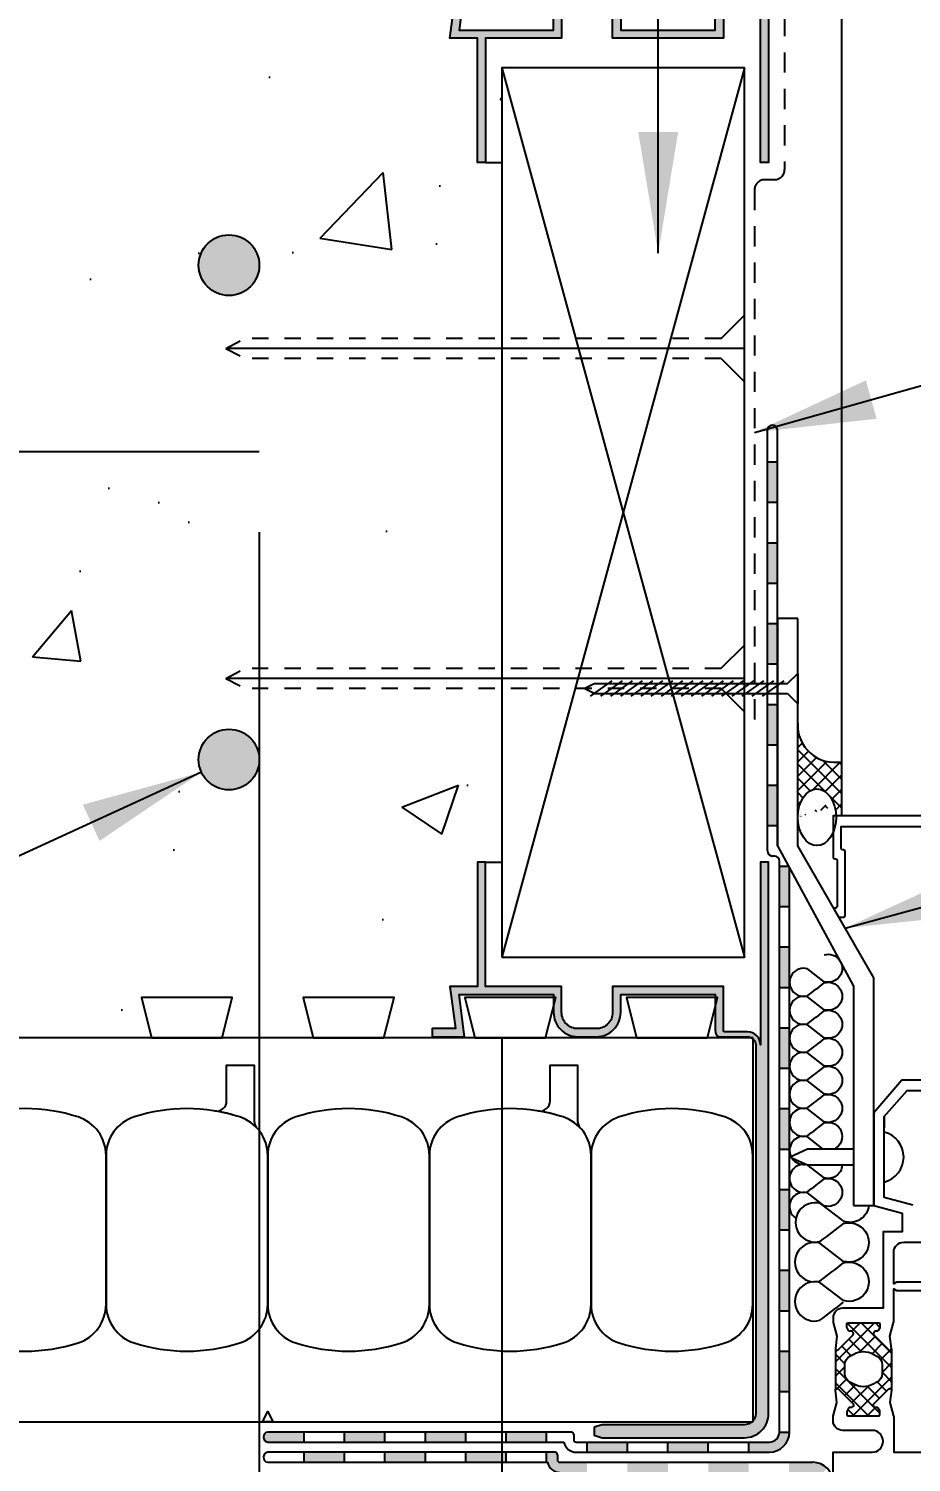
# Model space of a CAD drawing. Header units: inches. Extents: x 2883.8 to 2914.4, y 405.8 to 450.2.
# Drawn here: x 2897.08 to 2902.54, y 433.51 to 442.37 of the extents above; entities that cross this region are included whole.
import ezdxf

# ---------------------------------------------------------------- set-up
doc = ezdxf.new("R2010")
doc.units = ezdxf.units.IN
doc.header["$LTSCALE"] = 0.5
doc.header["$MEASUREMENT"] = 0
doc.linetypes.add('DASHED2', pattern=[0.375, 0.25, -0.125])
doc.linetypes.add('HIDDEN2', pattern=[0.1875, 0.125, -0.0625])
doc.layers.get('Defpoints').update_dxf_attribs({"linetype": 'CONTINUOUS'})
for name, color, linetype in [('HATCH', 12, 'CONTINUOUS'), ('LINE18', 9, 'CONTINUOUS'), ('line25', 2, 'CONTINUOUS'), ('LINE50', 5, 'CONTINUOUS'), ('LINE65', 3, 'CONTINUOUS'), ('LINE9', 9, 'CONTINUOUS'), ('TEXT', 4, 'CONTINUOUS')]:
    doc.layers.add(name, color=color, linetype=linetype)
doc.styles.add('DIM', font='romans.shx', dxfattribs={"width": 0.7})
doc.dimstyles.new('ext_12', dxfattribs={"dimscale": 12, "dimtxt": 0.09375, "dimasz": 0.09375, "dimexe": 0.09375, "dimexo": 0.0625, "dimgap": 0.0625, "dimtad": 1, "dimdec": 1, "dimzin": 3, "dimdsep": 46, "dimlunit": 4, "dimtxsty": 'DIM', "dimcen": 0.09, "dimdle": 0.09375, "dimclrt": 4, "dimadec": 0, "dimazin": 0, "dimtfac": 1, "dimtdec": 1, "dimtmove": 2, "dimatfit": 3, "dimfxl": 0, "dimfrac": 2, "dimtolj": 1, "dimtzin": 0, "dimarcsym": 0})
doc.dimstyles.new('ext_8', dxfattribs={"dimscale": 8, "dimtxt": 0.09375, "dimasz": 0.09375, "dimexe": 0.09375, "dimexo": 0.0625, "dimgap": 0.0625, "dimtad": 1, "dimdec": 6, "dimzin": 3, "dimdsep": 46, "dimlunit": 4, "dimtxsty": 'DIM', "dimcen": 0.09, "dimdle": 0.09375, "dimclrt": 4, "dimadec": 0, "dimazin": 0, "dimtfac": 1, "dimtdec": 6, "dimtmove": 2, "dimatfit": 3, "dimfxl": 0, "dimfrac": 2, "dimtolj": 1, "dimtzin": 0, "dimarcsym": 0})

# ---------------------------------------------------------------- blocks, each defined once
blk = doc.blocks.new('Easy-Buck')
at = {"layer": 'LINE9'}
blk.add_hatch(color=256, dxfattribs=at).paths.add_polyline_path([(-0.9576, -2.4025), (-0.9576, -2.4525), (-0.9076, -2.4675), (-0.0276, -2.4675, 0.414214), (0.1224, -2.3175), (0.1224, 1.0925), (0.0724, 1.0925), (0.0724, -0.0375, 0.414214), (-0.0076, 0.0425), (-0.1576, 0.0425), (-0.1576, 0.3234), (-0.8424, 0.3234), (-0.8424, 0.1625, -0.414214), (-0.9424, 0.0625), (-1.0576, 0.0625, -0.414214), (-1.1576, 0.1625), (-1.1576, 0.3234), (-1.6276, 0.3234), (-1.6276, 1.0925), (-1.6776, 1.0925), (-1.6776, 0.3234), (-1.8496, 0.3234), (-1.8147, 0.0625), (-1.9576, 0.0625), (-1.9576, 0.0125), (-1.7576, 0.0125), (-1.7924, 0.2734), (-1.2076, 0.2734), (-1.2076, 0.1625, 0.414214), (-1.0576, 0.0125), (-0.9424, 0.0125, 0.414214), (-0.7924, 0.1625), (-0.7924, 0.2734), (-0.2076, 0.2734), (-0.2076, 0.0525, 0.184483), (-0.1923, 0.0125), (-0.0076, 0.0125, -0.414214), (0.0424, -0.0375), (0.0424, -2.3175, -0.414214), (-0.0276, -2.3875), (-0.9076, -2.3875)])
blk.add_lwpolyline([(-0.9576, -2.4025), (-0.9576, -2.4525), (-0.9076, -2.4675), (-0.0276, -2.4675, 0.414214), (0.1224, -2.3175), (0.1224, 1.0925), (0.0724, 1.0925), (0.0724, -0.0375, 0.414214), (-0.0076, 0.0425), (-0.1476, 0.0425, -0.414214), (-0.1576, 0.0525), (-0.1576, 0.3234), (-0.8424, 0.3234), (-0.8424, 0.1625, -0.414214), (-0.9424, 0.0625), (-1.0576, 0.0625, -0.414214), (-1.1576, 0.1625), (-1.1576, 0.3234), (-1.6276, 0.3234), (-1.6276, 1.0925), (-1.6776, 1.0925), (-1.6776, 0.3234), (-1.8496, 0.3234), (-1.8147, 0.0625), (-1.9576, 0.0625), (-1.9576, 0.0125), (-1.7576, 0.0125), (-1.7924, 0.2734), (-1.2076, 0.2734), (-1.2076, 0.1625, 0.414214), (-1.0576, 0.0125), (-0.9424, 0.0125, 0.414214), (-0.7924, 0.1625), (-0.7924, 0.2734), (-0.2076, 0.2734), (-0.2076, 0.0525, 0.184483), (-0.1923, 0.0125), (-0.0076, 0.0125, -0.414214), (0.0424, -0.0375), (0.0424, -2.3175, -0.414214), (-0.0276, -2.3875), (-0.9076, -2.3875)], format="xyb", close=True, dxfattribs=at)
blk = doc.blocks.new('*D9')
at = {"layer": 'Defpoints', "color": 0}
for p in [(2898.5103, 439.7588), (2900.0103, 436.6315), (2900.0103, 428.3287)]:
    blk.add_point(p, dxfattribs=at)
at = {"layer": 'TEXT', "color": 0, "lineweight": -2}
for p, q in [((2898.5103, 439.2588), (2898.5103, 427.5787)), ((2900.0103, 436.1315), (2900.0103, 427.5787)), ((2898.0103, 428.3287), (2897.5103, 428.3287)), ((2898.5103, 428.3287), (2900.0103, 428.3287)), ((2900.5103, 428.3287), (2901.0103, 428.3287))]:
    blk.add_line(p, q, dxfattribs=at)
at = {"layer": 'TEXT', "color": 0}
for points in [[(2898.0103, 428.412), (2898.0103, 428.2453), (2898.5103, 428.3287)], [(2900.5103, 428.412), (2900.5103, 428.2453), (2900.0103, 428.3287)]]:
    blk.add_solid(points, dxfattribs=at)
at = {"layer": 'TEXT', "color": 4, "insert": (2899.134, 426.0118), "char_height": 0.5, "attachment_point": 5, "style": 'DIM'}
blk.add_mtext('\\A1;1 1/2" \\P (38mm)MIN. \\PCOVER', dxfattribs=at)

msp = doc.modelspace()

# ---------------------------------------------------------------- hatches: boundary and pattern name
at = {"layer": 'HATCH'}
h = msp.add_hatch(dxfattribs=at)
h.set_pattern_fill('AR-CONC', color=256, scale=0.5)
h.set_pattern_definition([(50, (0, 0), (3.586301, -0.3137607), [0.375, -4.125]), (355, (0, 0), (-0.6937567, 3.7609607), [0.3, -3.3]), (100.45144, (0.299, -0.026), (2.8925442, 3.4472), [0.318701, -3.5057106]), (46.1842, (0, 1), (5.3362067, -0.8275964), [0.5625, -6.1875]), (96.63564, (0.4447, 0.931), (4.67331, 4.870593), [0.478052, -5.258569]), (351.18416, (0, 1), (4.67331, 4.870593), [0.45, -4.95]), (21, (0.5, 0.75), (2.9845353, -2.0130945), [0.375, -4.125]), (326, (0.5, 0.75), (1.2165767, 3.62575), [0.3, -3.3]), (71.45144, (0.7487, 0.5822), (4.201112, 1.6126558), [0.318701, -3.5057106]), (37.5, (0, 0), (0.0607993, 1.66446927), [0, -3.26, 0, -3.35, 0, -3.3125]), (7.5, (0, 0), (1.3153477, 1.9720586), [0, -1.91, 0, -3.185, 0, -1.2625]), (327.5, (-1.115, 0), (2.6691122, -0.11277436), [0, -1.25, 0, -3.9, 0, -5.175]), (317.5, (-1.615, 0), (2.9159308, 0.500525), [0, -1.625, 0, -2.59, 0, -3.675])])
h.paths.add_polyline_path([(2889.4373201, 442.6315058), (2889.84353, 442.6315058), (2889.781198, 442.3815058), (2890.34353, 442.3815058), (2890.281198, 442.6315058), (2890.84353, 442.6315058), (2890.781198, 442.3815058), (2891.34353, 442.3815058), (2891.281198, 442.6315058), (2891.84353, 442.6315058), (2891.781198, 442.3815058), (2892.34353, 442.3815058), (2892.281198, 442.6315058), (2892.84353, 442.6315058), (2892.781198, 442.3815058), (2893.34353, 442.3815058), (2893.281198, 442.6315058), (2893.84353, 442.6315058), (2893.781198, 442.3815058), (2894.34353, 442.3815058), (2894.281198, 442.6315058), (2894.84353, 442.6315058), (2894.781198, 442.3815058), (2895.34353, 442.3815058), (2895.281198, 442.6315058), (2896.1873648, 442.6315058), (2896.1873648, 442.569088), (2896.3123645, 442.569088), (2896.3123645, 442.3502884), (2896.2648646, 442.3502884), (2896.2326387, 442.3371135), (2896.2188725, 442.3051357), (2896.2323378, 442.2700117), (2896.2656185, 442.2565386), (2896.3123645, 442.2565386), (2896.3169559, 442.1778962), (2896.3441243, 442.1036413), (2896.3779774, 442.0567653), (2896.4216943, 442.0189204), (2896.4216943, 436.7441616), (2896.3708201, 436.6981502), (2896.334366, 436.640044), (2896.315123, 436.5745283), (2896.3123645, 436.5065433), (2896.2648646, 436.5065433), (2896.232027, 436.4927565), (2896.2188647, 436.4596684), (2896.2323378, 436.4262666), (2896.2648646, 436.4127935), (2896.3123645, 436.4127935), (2896.3123645, 436.193994), (2896.1873648, 436.193994), (2896.1873648, 436.1315435), (2895.281198, 436.1315058), (2895.34353, 436.3815058), (2894.781198, 436.3815058), (2894.84353, 436.1315058), (2894.281198, 436.1315058), (2894.34353, 436.3815058), (2893.781198, 436.3815058), (2893.84353, 436.1315058), (2893.281198, 436.1315058), (2893.34353, 436.3815058), (2892.781198, 436.3815058), (2892.84353, 436.1315058), (2892.281198, 436.1315058), (2892.34353, 436.3815058), (2891.781198, 436.3815058), (2891.84353, 436.1315058), (2891.281198, 436.1315058), (2891.34353, 436.3815058), (2890.781198, 436.3815058), (2890.84353, 436.1315058), (2890.281198, 436.1315058), (2890.34353, 436.3815058), (2889.781198, 436.3815058), (2889.84353, 436.1315058), (2889.4373201, 436.1315435), (2889.4373201, 437.8817097), (2888.4373201, 438.8817097), (2890.4373201, 438.8817097), (2889.4373201, 439.8817097)])
h.paths.add_polyline_path([(2896.9373633, 436.1315435), (2897.84353, 436.1315058), (2897.781198, 436.3815058), (2898.34353, 436.3815058), (2898.281198, 436.1315058), (2898.84353, 436.1315058), (2898.781198, 436.3815058), (2899.34353, 436.3815058), (2899.281198, 436.1315058), (2899.84353, 436.1315058), (2899.781198, 436.3815058), (2900.0103285, 436.3815058), (2900.0103285, 442.3815058), (2899.781198, 442.3815058), (2899.84353, 442.6315058), (2899.281198, 442.6315058), (2899.34353, 442.3815058), (2898.781198, 442.3815058), (2898.84353, 442.6315058), (2898.281198, 442.6315058), (2898.34353, 442.3815058), (2897.781198, 442.3815058), (2897.84353, 442.6315058), (2896.9373633, 442.6315384), (2896.9373632, 442.569088), (2896.8123635, 442.569088), (2896.8123635, 442.3502884), (2896.8606355, 442.3502819), (2896.8935818, 442.3355785), (2896.9058555, 442.3016913), (2896.8923903, 442.2700117), (2896.8598634, 442.2565386), (2896.8123635, 442.2565386), (2896.8096011, 442.1885271), (2896.7903399, 442.1229888), (2896.7538559, 442.0648697), (2896.7029443, 442.0188595), (2896.7029443, 436.7442224), (2896.7538559, 436.6982123), (2896.7903399, 436.6400931), (2896.8096011, 436.5745548), (2896.8123635, 436.5065433), (2896.8606357, 436.5065368), (2896.8935819, 436.4918333), (2896.9058555, 436.4579462), (2896.8923636, 436.42624), (2896.8606354, 436.4128), (2896.8123635, 436.4127935), (2896.8123635, 436.193994), (2896.9373632, 436.193994)])
h = msp.add_hatch(color=7, dxfattribs=at)
h.dxf.hatch_style = 1
h.paths.add_polyline_path([(2898.7872327, 433.6940058), (2898.562364, 433.6940058, 0.860780181), (2898.562364, 433.6315058), (2898.7872327, 433.6315058)])
h.paths.add_polyline_path([(2899.0372327, 433.5690058), (2898.7872327, 433.5690058), (2898.7872327, 433.5065058), (2899.0372327, 433.5065058)])
h.paths.add_polyline_path([(2899.2872327, 433.6940058), (2899.0372327, 433.6940058), (2899.0372327, 433.6315058), (2899.2872327, 433.6315058)])
h.paths.add_polyline_path([(2899.5372327, 433.5690058), (2899.2872327, 433.5690058), (2899.2872327, 433.5065058), (2899.5372327, 433.5065058)])
h.paths.add_polyline_path([(2899.7872327, 433.6940058), (2899.5372327, 433.6940058), (2899.5372327, 433.6315058), (2899.7872327, 433.6315058)])
h.paths.add_polyline_path([(2900.0372327, 433.5690058), (2899.7872327, 433.5690058), (2899.7872327, 433.5065058), (2900.0372327, 433.5065058)])
h.paths.add_polyline_path([(2900.2872327, 433.6940058), (2900.0372327, 433.6940058), (2900.0372327, 433.6315058), (2900.2872327, 433.6315058)])
h.paths.add_polyline_path([(2900.5372327, 433.5065058), (2900.3694956, 433.5065058, -0.414213562), (2900.3538706, 433.5221308), (2900.3538706, 433.5533808, 0.414213562), (2900.3382456, 433.5690058), (2900.2872327, 433.5690058), (2900.2872327, 433.5065058), (2900.2929491, 433.5065058, 0.356393959), (2900.3694956, 433.4440058), (2900.5372327, 433.4440058)])
h.paths.add_polyline_path([(2900.7872327, 433.6315058), (2900.5372327, 433.6315058), (2900.5372327, 433.5690058), (2900.7872327, 433.5690058)])
h.paths.add_polyline_path([(2901.0372327, 433.5065058), (2900.7872327, 433.5065058), (2900.7872327, 433.4440058), (2901.0372327, 433.4440058)])
h.paths.add_polyline_path([(2901.2872327, 433.6315058), (2901.0372327, 433.6315058), (2901.0372327, 433.5690058), (2901.2872327, 433.5690058)])
h.paths.add_polyline_path([(2901.5372327, 433.5065058), (2901.2872327, 433.5065058), (2901.2872327, 433.4440058), (2901.5372327, 433.4440058)])
h.paths.add_polyline_path([(2902.0223532, 433.4698942, 0.198912367), (2901.9339648, 433.5065058), (2901.7872327, 433.5065058), (2901.7872327, 433.4440058), (2901.9339648, 433.4440058, -0.198912367), (2901.978159, 433.4257)])
h.paths.add_polyline_path([(2902.0589648, 433.2531896), (2901.9964648, 433.2531896), (2901.9964648, 433.0031896), (2902.0589648, 433.0031896)])
h.paths.add_polyline_path([(2901.7896877, 433.6940058), (2901.7271877, 433.6940058, -0.414213562), (2901.6646877, 433.6315058), (2901.5372327, 433.6315058), (2901.5372327, 433.5690058), (2901.6646877, 433.5690058, 0.414213562)])
h.paths.add_polyline_path([(2901.7896877, 434.1940058), (2901.7271877, 434.1940058), (2901.7271877, 433.9440058), (2901.7896877, 433.9440058)])
h.paths.add_polyline_path([(2901.7896877, 434.6940058), (2901.7271877, 434.6940058), (2901.7271877, 434.4440058), (2901.7896877, 434.4440058)])
h.paths.add_polyline_path([(2901.7896877, 435.1940058), (2901.7271877, 435.1940058), (2901.7271877, 434.9440058), (2901.7896877, 434.9440058)])
h.paths.add_polyline_path([(2901.7896877, 435.6940058), (2901.7271877, 435.6940058), (2901.7271877, 435.4440058), (2901.7896877, 435.4440058)])
h.paths.add_polyline_path([(2901.7896877, 436.1940058), (2901.7271877, 436.1940058), (2901.7271877, 435.9440058), (2901.7896877, 435.9440058)])
h.paths.add_polyline_path([(2901.7896877, 436.6940058), (2901.7271877, 436.6940058), (2901.7271877, 436.4440058), (2901.7896877, 436.4440058)])
h.paths.add_polyline_path([(2901.7896877, 437.181456), (2901.7828861, 437.1940058), (2901.7271877, 437.1940058), (2901.7271877, 436.9440058), (2901.7896877, 436.9440058)])
h.paths.add_polyline_path([(2901.7152148, 437.6940058), (2901.6527148, 437.6940058), (2901.6527148, 437.4440058), (2901.7152148, 437.4440058)])
h.paths.add_polyline_path([(2901.7152148, 438.1940058), (2901.6527148, 438.1940058), (2901.6527148, 437.9440058), (2901.7152148, 437.9440058)])
h.paths.add_polyline_path([(2901.7152148, 438.6940058), (2901.6527148, 438.6940058), (2901.6527148, 438.4440058), (2901.7152148, 438.4440058)])
h.paths.add_polyline_path([(2901.7152148, 439.1940058), (2901.6527148, 439.1940058), (2901.6527148, 438.9440058), (2901.7152148, 438.9440058)])
h.paths.add_polyline_path([(2901.7152148, 439.6940058), (2901.6527148, 439.6940058), (2901.6527148, 439.4440058), (2901.7152148, 439.4440058)])
h = msp.add_hatch(dxfattribs=at)
h.set_pattern_fill('ANSI37', color=256, scale=0.5, angle=90, style=0)
edge = h.paths.add_edge_path()
edge.add_arc((2902.0277148, 432.9107844), 0.0314164, 193.91519955, 354.1006948, ccw=False)
edge.add_ellipse((2901.8718654, 432.9075554), major_axis=(0, -0.1604674), ratio=0.781471039, start_angle=630, end_angle=808.45512048, ccw=False)
edge.add_line((2901.7464648, 432.9075554), (2901.7464648, 432.6315058))
edge.add_arc((2901.5589648, 432.6315058), 0.1875, -45, 0, ccw=False)
edge.add_arc((2901.8894306, 431.4767857), 1.0411163, 80.62828382, 100.95677121, ccw=False)
edge.add_line((2902.0589648, 432.5040058), (2902.0589648, 432.9075554))
edge = h.paths.add_edge_path()
edge.add_ellipse((2901.958911, 437.4959155), major_axis=(0, 0.1754127), ratio=0.67666753, start_angle=-57.31939609, end_angle=90, ccw=False)
edge.add_line((2902.0588167, 437.5906305), (2902.0722166, 437.5481773))
edge.add_line((2902.0722166, 437.5481773), (2902.0774807, 437.5040058))
edge.add_line((2902.0774807, 437.5040058), (2902.1134249, 437.5040058))
edge.add_line((2902.1134249, 437.5040058), (2902.1134249, 437.8396769))
edge.add_arc((2902.0708788, 438.0669), 0.231172, 183.79945643, 280.60546947, ccw=False)
edge.add_line((2901.8402148, 438.0515815), (2901.8402148, 437.4959155))
h = msp.add_hatch(dxfattribs=at)
h.set_pattern_fill('ANSI37', color=256, scale=0.5, angle=90, style=0)
h.set_pattern_definition([(135, (3423.67642, -2286.884), (-0.0441941738, -0.0441941738), []), (225, (3423.67642, -2286.884), (0.0441941738, -0.0441941738), [])])
h.paths.add_polyline_path([(2903.2178516, 433.7590756), (2903.4647818, 433.7590756, -0.973119194), (2903.4699578, 433.5691469), (2903.2179048, 433.5690059, -1.000279793)])
h.paths.add_polyline_path([(2903.3413167, 433.5765058, 1), (2903.3413167, 433.7515756, 1)], flags=16)
h.paths.add_polyline_path([(2903.5592841, 434.9299053), (2903.5592841, 435.0547992, -0.392740857), (2903.5850059, 435.0353346), (2903.6959836, 434.7590756), (2903.5914137, 434.7590756, 0.3145636), (2903.2481354, 434.8129484), (2903.2216232, 434.8169839), (2903.2216232, 434.8434531, -0.14944307), (2903.340687, 434.9459384), (2903.3412841, 434.9459384, 0.192913489), (2903.3620015, 434.9542407, -0.089226471), (2903.4560545, 434.9685392), (2903.4593837, 434.9496585, 0.315298789), (2903.4619794, 434.9470627)])
h.paths.add_polyline_path([(2902.180428, 434.2921634, 0.772597808), (2902.1657476, 434.3172062, -0.343148792), (2902.1543716, 434.3218304), (2902.1450366, 434.337999, -0.131652498), (2902.1439648, 434.341999), (2902.1439648, 434.3608554, -0.414213562), (2902.1519648, 434.3688554), (2902.3409648, 434.3688554, -0.414213562), (2902.3489648, 434.3608554), (2902.3489648, 434.341999, -0.131652498), (2902.3478931, 434.337999), (2902.3385581, 434.3218304, -0.343148792), (2902.3271821, 434.3172062, 0.772597808), (2902.3125017, 434.2921634), (2902.4199045, 434.1847607), (2902.4199045, 433.978251), (2902.3125017, 433.8708483, 0.772597808), (2902.3271821, 433.8458054, -0.343148792), (2902.3385581, 433.8411813), (2902.3478931, 433.8250127, -0.131652498), (2902.3489648, 433.8210127), (2902.3489648, 433.8021563, -0.414213562), (2902.3409648, 433.7941563), (2902.1519648, 433.7941563, -0.414213562), (2902.1439648, 433.8021563), (2902.1439648, 433.8210127, -0.131652498), (2902.1450366, 433.8250127), (2902.1543716, 433.8411813, -0.343148792), (2902.1657476, 433.8458054, 0.772597808), (2902.180428, 433.8708483), (2902.0730252, 433.978251), (2902.0730252, 434.1847607)])
h.paths.add_polyline_path([(2902.3614648, 434.1091671), (2902.3614648, 434.053995, -0.323848429), (2902.320227, 433.9970039, -0.32650162), (2902.1727027, 433.9970039, -0.32384844), (2902.1314648, 434.053995), (2902.1314648, 434.1091671, -0.323848435), (2902.1727027, 434.1661582, -0.32650162), (2902.320227, 434.1661582, -0.323848435)], flags=16)
at = {"layer": 'LINE65'}
for points in [[(2898.5103285, 440.9102421, 1), (2898.1353285, 440.9102421, 1)], [(2898.5103285, 437.8528398, 1), (2898.1353285, 437.8528398, 1)]]:
    msp.add_hatch(color=256, dxfattribs=at).paths.add_polyline_path(points)

# ---------------------------------------------------------------- linework, layer by layer
at = {"layer": 'HATCH'}
for p, q in [((2900.0103285, 442.1315058), (2901.5103285, 436.6315058)), ((2901.5103285, 442.1315058), (2900.0103285, 436.6315058)), ((2901.5103285, 440.3954585), (2898.3037749, 440.3954585)), ((2901.5103285, 438.3548962), (2898.3037749, 438.3548962)), ((2902.0730998, 434.2101215), (2902.0730998, 433.9553276)), ((2902.4199045, 434.2089028), (2902.4199045, 433.9541089))]:
    msp.add_line(p, q, dxfattribs=at)
at = {"layer": 'HATCH', "color": 6, "linetype": 'DASHED2'}
msp.add_lwpolyline([(2895.7401624, 445.1510597), (2901.7586999, 445.1510597), (2901.7586999, 441.5014462, -0.414213562), (2901.6961999, 441.4389462), (2901.6353285, 441.4389462, 0.414213562), (2901.5728285, 441.3764462), (2901.5728285, 438.0080039)], format="xyb", dxfattribs=at)
at = {"layer": 'HATCH'}
for points in [[(2902.0047512, 436.6452654, -1.331509839), (2902.0047512, 436.4788451), (2901.9005817, 436.5584757, 1.331509839), (2901.9005817, 436.3920554, 0.001043147), (2902.0047018, 436.471993, 2.934579653)], [(2902.0047018, 436.471993, -1.331509839), (2902.0047018, 436.3055727), (2901.9005323, 436.3852033, 1.331509839), (2901.9005323, 436.218783, 0.001043147), (2902.0046525, 436.2987206, 2.934579653)], [(2902.0046525, 436.2987206, -1.331509839), (2902.0046525, 436.1323003), (2901.9004829, 436.2119309, 1.331509839), (2901.9004829, 436.0455107, 0.001043147), (2902.0046031, 436.1254482, 2.934579653)], [(2902.0046031, 436.1254482, -1.331509839), (2902.0046031, 435.959028), (2901.9004336, 436.0386586, 1.331509839), (2901.9004336, 435.8722383, 0.001043147), (2902.0045537, 435.9521759, 2.934579653)], [(2902.0045537, 435.9521759, -1.331509839), (2902.0045537, 435.7857556), (2901.9003842, 435.8653862, 1.331509839), (2901.9003842, 435.6989659, 0.001043147), (2902.0045044, 435.7789035, 2.934579653)], [(2902.0045044, 435.7789035, -1.331509839), (2902.0045044, 435.6124832), (2901.9003348, 435.6921138, 1.331509839), (2901.9003348, 435.5256936, 0.001043147), (2902.004455, 435.6056311, 2.934579653)], [(2902.004455, 435.6056311, -0.922296195), (2902.0658308, 435.4441809, -0.922296195)], [(2901.9979534, 435.4441809), (2901.9002855, 435.5188415, 0.649544129), (2901.7981516, 435.3978706, 0.649544129)], [(2901.8052812, 435.3857614, 0.272530307), (2901.8853689, 435.3494807)], [(2902.0043563, 435.2590864, -1.331509839), (2902.0043563, 435.0926661), (2901.9001868, 435.1722967, 0.865547103), (2901.8292602, 435.0161534, 0.865547103)], [(2901.8883491, 435.3481307, 1.238452514), (2901.9002361, 435.1791488, 0.001043147), (2902.0043563, 435.2590864)], [(2902.114959, 435.3426809, -0.476461295), (2902.0044056, 435.2659385), (2901.9040143, 435.3426809)], [(2902.2804912, 435.0935546, -0.459302791), (2902.1280205, 434.9955717), (2901.9819228, 435.1072536, 1.331509839), (2901.9819228, 434.8738492, 0.001043147), (2902.1279513, 434.9859616)], [(2902.1240118, 434.9829244, -1.331509839), (2902.1240118, 434.7495199), (2901.977914, 434.8612019, 1.331509839), (2901.977914, 434.6277974, 0.001043147), (2902.1239425, 434.7399099, 2.934579653)], [(2902.1240118, 434.73993, -1.331509839), (2902.1240118, 434.5065256), (2901.977914, 434.6182075, 1.331509839), (2901.977914, 434.3848031, 0.001043147), (2902.1239425, 434.4969155, 2.934579653)]]:
    msp.add_lwpolyline(points, format="xyb", dxfattribs=at)
msp.add_lwpolyline([(2902.3304667, 434.1629521, -0.273456042), (2902.3615394, 434.1103858), (2902.3615394, 434.0552137, -0.27345604), (2902.3304667, 434.0026474), (2902.3068047, 433.9896261, -0.256980507), (2902.1862741, 433.9896261), (2902.1626121, 434.0026474, -0.273456043), (2902.1315394, 434.0552137), (2902.1315394, 434.1103858, -0.273456042), (2902.1626121, 434.1629521), (2902.1862741, 434.1759734, -0.256980507), (2902.3068047, 434.1759734)], format="xyb", close=True, dxfattribs=at)
msp.add_arc((2902.0704649, 438.0661001), 0.2304627, 177.538416, 280.74322262, dxfattribs=at)
at = {"layer": 'LINE18'}
for p, q in [((2901.3666103, 440.4579585), (2901.5103285, 440.6016766)), ((2901.3666103, 440.3329585), (2901.5103285, 440.1892403)), ((2901.3666103, 438.4173962), (2901.5103285, 438.5611143)), ((2901.3666103, 438.2923962), (2901.5103285, 438.1486781))]:
    msp.add_line(p, q, dxfattribs=at)
at = {"layer": 'LINE18', "linetype": 'HIDDEN2'}
for p, q in [((2898.3037749, 440.3954585), (2898.4232836, 440.4579585)), ((2901.3666103, 440.4579585), (2898.4232836, 440.4579585)), ((2898.3037749, 440.3954585), (2898.4232836, 440.3329585)), ((2901.3666103, 440.3329585), (2898.4232836, 440.3329585)), ((2898.3037749, 438.3548962), (2898.4232836, 438.4173962)), ((2901.3662026, 438.4169884), (2898.4228758, 438.4169884)), ((2898.3037749, 438.3548962), (2898.4232836, 438.2923962)), ((2901.3662026, 438.2919884), (2898.4228758, 438.2919884))]:
    msp.add_line(p, q, dxfattribs=at)
at = {"layer": 'LINE18', "flags": 128}
msp.add_lwpolyline([(2902.1134249, 437.5040058), (2902.1134249, 445.5069136), (2889.4373201, 445.5069136)], dxfattribs=at)
at = {"layer": 'LINE18'}
for points in [[(2902.6838167, 437.5040058), (2902.0588167, 437.5040058), (2902.0588167, 437.2490058, 0.414213562), (2902.0688167, 437.2390058), (2902.0738167, 437.2390058, -0.414213562), (2902.0838167, 437.2290058), (2902.0838167, 436.9440058, -0.414213562), (2902.0738167, 436.9340058), (2902.0688167, 436.9340058, 0.154111191), (2902.0630747, 436.932193, 0.154111191)], [(2902.093729, 436.8790058), (2902.1238167, 436.8790058, 0.414213562), (2902.1338167, 436.8890058), (2902.1338167, 437.2840058, 0.414213562), (2902.1238167, 437.2940058), (2902.1188167, 437.2940058, -0.414213562), (2902.1088167, 437.3040058), (2902.1088167, 437.4390058), (2902.6188167, 437.4390058)], [(2902.6188167, 435.8707021), (2902.4846414, 435.8707021), (2902.3106073, 435.6670378), (2902.3106073, 435.0947897), (2902.4863546, 435.0476984), (2902.4863546, 434.933039), (2902.3689648, 434.933039), (2902.3689648, 434.4590058), (2902.1169648, 434.4590058, 0.414213562), (2902.0589648, 434.4010058), (2902.0589648, 434.3782135, 0.065543463), (2902.0598167, 434.371743), (2902.0825343, 434.2869597), (2902.0730998, 434.2101215, 0.713293068), (2902.0900963, 434.2018317), (2902.180428, 434.2921634, 0.772597808), (2902.1657476, 434.3172062, -0.343148792), (2902.1543716, 434.3218304), (2902.1450366, 434.337999, -0.131652498), (2902.1439648, 434.341999), (2902.1439648, 434.3608554, -0.414213562), (2902.1519648, 434.3688554), (2902.3409648, 434.3688554, -0.414213562), (2902.3489648, 434.3608554), (2902.3489648, 434.341999, -0.131652498), (2902.3478931, 434.337999), (2902.3385581, 434.3218304, -0.343148792), (2902.3271821, 434.3172062, 0.772597808), (2902.3125017, 434.2921634), (2902.4028334, 434.2018317, 0.713293068), (2902.4198299, 434.2101215), (2902.4103954, 434.2869597), (2902.433113, 434.371743, 0.065543463), (2902.4339648, 434.3782135), (2902.4339648, 434.5800258), (2902.4512854, 434.5700258), (2902.6838167, 434.5700258)], [(2902.6838167, 434.6200258), (2902.4512854, 434.6200258), (2902.4339648, 434.6100258), (2902.4339648, 434.806039, -0.414213562), (2902.4959648, 434.868039), (2902.6338167, 434.868039)], [(2902.0589648, 432.5040058), (2902.0589648, 433.5690058), (2902.300613, 433.5690058, 1), (2902.300613, 433.7040058), (2902.1169648, 433.7040058, -0.414213562), (2902.0589648, 433.7620058), (2902.0589648, 433.7847982, -0.065543463), (2902.0598167, 433.7912687), (2902.0825343, 433.876052), (2902.0730998, 433.9528902, -0.713293068), (2902.0900963, 433.9611799), (2902.180428, 433.8708483, -0.772597808), (2902.1657476, 433.8458054, 0.343148792), (2902.1543716, 433.8411813), (2902.1450366, 433.8250127, 0.131652498), (2902.1439648, 433.8210127), (2902.1439648, 433.8021563, 0.414213562), (2902.1519648, 433.7941563), (2902.3409648, 433.7941563, 0.414213562), (2902.3489648, 433.8021563), (2902.3489648, 433.8210127, 0.131652498), (2902.3478931, 433.8250127), (2902.3385581, 433.8411813, 0.343148792), (2902.3271821, 433.8458054, -0.772597808), (2902.3125017, 433.8708483), (2902.4028334, 433.9611799, -0.713293068), (2902.4198299, 433.9528902), (2902.4103954, 433.876052), (2902.433113, 433.7912687, -0.065543463), (2902.4339648, 433.7847982), (2902.4339648, 433.5690058), (2903.0689648, 433.5690058)]]:
    msp.add_lwpolyline(points, format="xyb", dxfattribs=at)
msp.add_lwpolyline([(2902.5513546, 435.0975747), (2902.3756073, 435.144666), (2902.3756073, 435.644666), (2902.5163546, 435.8057021), (2902.6188167, 435.8057021)], dxfattribs=at)
at = {"layer": 'line25'}
msp.add_line((2901.562364, 436.1315058), (2889.4373201, 436.1315058), dxfattribs=at)
for points in [[(2900.0103285, 436.6315058), (2901.5103285, 436.6315058), (2901.5103285, 442.1315058), (2900.0103285, 442.1315058)], [(2898.281198, 436.1315058), (2898.34353, 436.3815058), (2897.781198, 436.3815058), (2897.84353, 436.1315058)], [(2899.281198, 436.1315058), (2899.34353, 436.3815058), (2898.781198, 436.3815058), (2898.84353, 436.1315058)], [(2900.281198, 436.1315058), (2900.34353, 436.3815058), (2899.781198, 436.3815058), (2899.84353, 436.1315058)], [(2901.281198, 436.1315058), (2901.34353, 436.3815058), (2900.781198, 436.3815058), (2900.84353, 436.1315058)]]:
    msp.add_lwpolyline(points, close=True, dxfattribs=at)
at = {"layer": 'line25', "color": 12}
msp.add_ellipse((2901.958911, 437.4959155), major_axis=(0, 0.1754127), ratio=0.67666753, start_param=-14.137166941, end_param=-7.853981634, dxfattribs=at)
at = {"layer": 'LINE50'}
for p in [(2901.562364, 436.1315058), (2889.4373201, 433.7565058)]:
    msp.add_line(p, (2901.562364, 433.7565058), dxfattribs=at)
at = {"layer": 'LINE65', "flags": 128}
msp.add_lwpolyline([(2889.5601856, 439.7588442), (2898.5103285, 439.7588442)], dxfattribs=at)
at = {"layer": 'LINE65'}
for centre in [(2898.3228285, 440.9102421), (2898.3228285, 437.8528398)]:
    msp.add_circle(centre, 0.1875, dxfattribs=at)
at = {"layer": 'LINE9'}
for p, q in [((2899.9103285, 441.5444703), (2900.0103285, 441.5444703)), ((2901.6527148, 437.2876182), (2901.6527148, 439.8923034)), ((2901.7152148, 437.3188682), (2901.7152148, 439.8923034)), ((2901.6527148, 439.6940058), (2901.7152148, 439.6940058)), ((2901.6527148, 439.4440058), (2901.7152148, 439.4440058)), ((2901.6527148, 439.1940058), (2901.7152148, 439.1940058)), ((2901.6527148, 438.9440058), (2901.7152148, 438.9440058)), ((2901.8402148, 438.7251273), (2901.7152148, 438.7251273)), ((2901.7152148, 438.7251273), (2901.7152148, 437.3188682)), ((2901.8402148, 437.3188682), (2901.8402148, 438.7251273)), ((2901.6527148, 438.6940058), (2901.7152148, 438.6940058)), ((2901.6527148, 438.4440058), (2901.7152148, 438.4440058)), ((2901.7777148, 438.3233111), (2901.8402148, 438.3858111)), ((2901.8402148, 438.3858111), (2901.8402148, 438.1983111)), ((2900.5191006, 438.2920611), (2900.5816006, 438.3233111)), ((2900.5816006, 438.2608111), (2900.5191006, 438.2920611)), ((2900.5592858, 438.2451861), (2900.6931747, 438.3389361)), ((2900.5816006, 438.3233111), (2901.7777148, 438.3233111)), ((2900.6217858, 438.2451861), (2900.7556747, 438.3389361)), ((2900.6842858, 438.2451861), (2900.8181747, 438.3389361)), ((2900.7467858, 438.2451861), (2900.8806747, 438.3389361)), ((2900.8092858, 438.2451861), (2900.9431747, 438.3389361)), ((2900.8717858, 438.2451861), (2901.0056747, 438.3389361)), ((2900.9342858, 438.2451861), (2901.0681747, 438.3389361)), ((2900.9967858, 438.2451861), (2901.1306747, 438.3389361)), ((2901.0592858, 438.2451861), (2901.1931747, 438.3389361)), ((2901.1217858, 438.2451861), (2901.2556747, 438.3389361)), ((2901.1842858, 438.2451861), (2901.3181747, 438.3389361)), ((2901.2467858, 438.2451861), (2901.3806747, 438.3389361)), ((2901.3092858, 438.2451861), (2901.4431747, 438.3389361)), ((2901.3717858, 438.2451861), (2901.5056747, 438.3389361)), ((2901.4342858, 438.2451861), (2901.5681747, 438.3389361)), ((2901.4967858, 438.2451861), (2901.6306747, 438.3389361)), ((2901.5592858, 438.2451861), (2901.6931747, 438.3389361)), ((2901.6217858, 438.2451861), (2901.7556747, 438.3389361)), ((2900.5816006, 438.2608111), (2901.7777148, 438.2608111)), ((2901.6527148, 438.1940058), (2901.7152148, 438.1940058)), ((2901.7777148, 438.2608111), (2901.8402148, 438.1983111)), ((2901.6527148, 437.9440058), (2901.7152148, 437.9440058)), ((2901.6527148, 437.6940058), (2901.7152148, 437.6940058)), ((2901.6527148, 437.4440058), (2901.7152148, 437.4440058)), ((2901.7152148, 437.3188682), (2902.1856073, 436.4509321)), ((2902.3106073, 436.5027088), (2901.8402148, 437.3188682)), ((2899.9103285, 437.2185414), (2900.0103285, 437.2185414)), ((2901.6959377, 437.2563682), (2901.6839648, 437.2563682)), ((2901.7271877, 433.6940058), (2901.7271877, 437.2251182)), ((2901.7271877, 437.1940058), (2901.7828861, 437.1940058)), ((2901.7896877, 433.6940058), (2901.7896877, 437.181456)), ((2901.7271877, 436.9440058), (2901.7896877, 436.9440058)), ((2901.7271877, 436.6940058), (2901.7896877, 436.6940058)), ((2902.3106073, 435.0947897), (2902.3106073, 436.5027088)), ((2901.7271877, 436.4440058), (2901.7896877, 436.4440058)), ((2902.1856073, 436.4509321), (2902.1856073, 435.0947897)), ((2901.7271877, 436.1940058), (2901.7896877, 436.1940058)), ((2901.7271877, 435.9440058), (2901.7896877, 435.9440058)), ((2901.7271877, 435.6940058), (2901.7896877, 435.6940058)), ((2902.3756073, 435.644666), (2902.3756073, 435.575837)), ((2901.7271877, 435.4440058), (2901.7896877, 435.4440058)), ((2901.7883511, 435.394666), (2901.9003793, 435.445416)), ((2901.9003793, 435.445416), (2902.1856073, 435.445416)), ((2901.9003793, 435.343916), (2901.7883511, 435.394666)), ((2902.1856073, 435.343916), (2901.9003793, 435.343916)), ((2901.7271877, 435.1940058), (2901.7896877, 435.1940058)), ((2902.1856073, 435.0947897), (2902.3106073, 435.0947897)), ((2901.7271877, 434.9440058), (2901.7896877, 434.9440058)), ((2901.7271877, 434.6940058), (2901.7896877, 434.6940058)), ((2901.7271877, 434.4440058), (2901.7896877, 434.4440058)), ((2901.7271877, 434.1940058), (2901.7896877, 434.1940058)), ((2901.7271877, 433.9440058), (2901.7896877, 433.9440058)), ((2900.4397035, 433.6940058), (2898.562364, 433.6940058)), ((2898.7872327, 433.6315058), (2898.7872327, 433.6940058)), ((2899.0372327, 433.6315058), (2899.0372327, 433.6940058)), ((2899.2872327, 433.6315058), (2899.2872327, 433.6940058)), ((2899.5372327, 433.6315058), (2899.5372327, 433.6940058)), ((2899.7872327, 433.6315058), (2899.7872327, 433.6940058)), ((2900.0372327, 433.6315058), (2900.0372327, 433.6940058)), ((2900.2872327, 433.6315058), (2900.2872327, 433.6940058)), ((2900.4553285, 433.6783808), (2900.4553285, 433.6471308)), ((2901.7271877, 433.6940058), (2901.7896877, 433.6940058)), ((2898.562364, 433.6315058), (2900.3944069, 433.6315058)), ((2900.4709535, 433.6315058), (2901.6646877, 433.6315058)), ((2900.5372327, 433.5690058), (2900.5372327, 433.6315058)), ((2900.7872327, 433.5690058), (2900.7872327, 433.6315058)), ((2901.0372327, 433.5690058), (2901.0372327, 433.6315058)), ((2901.2872327, 433.5690058), (2901.2872327, 433.6315058)), ((2901.5372327, 433.5690058), (2901.5372327, 433.6315058)), ((2900.3382456, 433.5690058), (2898.562364, 433.5690058)), ((2898.562364, 433.5065058), (2900.2929491, 433.5065058)), ((2898.7872327, 433.5065058), (2898.7872327, 433.5690058)), ((2899.0372327, 433.5065058), (2899.0372327, 433.5690058)), ((2899.2872327, 433.5065058), (2899.2872327, 433.5690058)), ((2899.5372327, 433.5065058), (2899.5372327, 433.5690058)), ((2899.7872327, 433.5065058), (2899.7872327, 433.5690058)), ((2900.0372327, 433.5065058), (2900.0372327, 433.5690058)), ((2900.2872327, 433.5065058), (2900.2872327, 433.5690058)), ((2900.3538706, 433.5533808), (2900.3538706, 433.5221308)), ((2900.3694956, 433.5065058), (2901.9339648, 433.5065058)), ((2900.4709535, 433.5690058), (2901.6646877, 433.5690058))]:
    msp.add_line(p, q, dxfattribs=at)
for points in [[(2898.3892871, 435.6424596, 0.037266696), (2898.2355917, 435.6797894, 0.463035607), (2898.3082816, 435.7414531), (2898.3082816, 435.9630515), (2898.4791133, 435.9630515), (2898.4791133, 435.6169582, 0.189002358), (2898.4957634, 435.5744842, 0.128407358)], [(2900.3892871, 435.6424596, 0.037266696), (2900.2355917, 435.6797894, 0.463035607), (2900.3082816, 435.7414531), (2900.3082816, 435.9630515), (2900.4791133, 435.9630515), (2900.4791133, 435.6169582, 0.189002358), (2900.4957634, 435.5744842, 0.128407358)], [(2897.3892871, 435.6424596, 0.157670781), (2896.7354409, 435.6424596, 0.325304629), (2896.562364, 435.4045881), (2896.562364, 434.4834235, 0.325304629), (2896.7354409, 434.2455521, 0.157670781), (2897.3892871, 434.2455521, 0.325304629), (2897.562364, 434.4834235), (2897.562364, 435.4045881, 0.325304629)], [(2898.3892871, 435.6424596, 0.157670781), (2897.7354409, 435.6424596, 0.325304629), (2897.562364, 435.4045881), (2897.562364, 434.4834235, 0.325304629), (2897.7354409, 434.2455521, 0.157670781), (2898.3892871, 434.2455521, 0.325304629), (2898.562364, 434.4834235), (2898.562364, 435.4045881, 0.325304629)], [(2899.3892871, 435.6424596, 0.157670781), (2898.7354409, 435.6424596, 0.325304629), (2898.562364, 435.4045881), (2898.562364, 434.4834235, 0.325304629), (2898.7354409, 434.2455521, 0.157670781), (2899.3892871, 434.2455521, 0.325304629), (2899.562364, 434.4834235), (2899.562364, 435.4045881, 0.325304629)], [(2900.3892871, 435.6424596, 0.157670781), (2899.7354409, 435.6424596, 0.325304629), (2899.562364, 435.4045881), (2899.562364, 434.4834235, 0.325304629), (2899.7354409, 434.2455521, 0.157670781), (2900.3892871, 434.2455521, 0.325304629), (2900.562364, 434.4834235), (2900.562364, 435.4045881, 0.325304629)], [(2901.3892871, 435.6424596, 0.157670781), (2900.7354409, 435.6424596, 0.325304629), (2900.562364, 435.4045881), (2900.562364, 434.4834235, 0.325304629), (2900.7354409, 434.2455521, 0.157670781), (2901.3892871, 434.2455521, 0.325304629), (2901.562364, 434.4834235), (2901.562364, 435.4045881, 0.325304629)]]:
    msp.add_lwpolyline(points, format="xyb", close=True, dxfattribs=at)
msp.add_lwpolyline([(2898.531114, 433.7565058), (2898.562364, 433.8209906), (2898.593614, 433.7565058)], close=True, dxfattribs=at)
for centre, radius, start, end in [((2901.6839648, 439.8884846), 0.0314825, 6.96705777, 173.03294223), ((2901.6839648, 437.2876182), 0.03125, 180, 270), ((2901.6959377, 437.2251182), 0.03125, 0, 90), ((2902.3361479, 435.394666), 0.1594594, 284.32709493, 75.67290507), ((2898.5670665, 433.6627558), 0.0316018, 98.55756535, 261.44243465), ((2900.4397035, 433.6783808), 0.015625, 0, 90), ((2901.6646877, 433.6940058), 0.0625, 270, 0), ((2901.6646877, 433.6940058), 0.125, 270, 0), ((2900.4709535, 433.6471308), 0.078125, 191.53695903, 270), ((2900.4709535, 433.6471308), 0.015625, 180, 270), ((2898.5670665, 433.5377558), 0.0316018, 98.55756535, 261.44243465), ((2900.3694956, 433.5221308), 0.078125, 191.53695903, 270), ((2900.3382456, 433.5533808), 0.015625, 0, 90), ((2900.3694956, 433.5221308), 0.015625, 180, 270), ((2901.9339648, 433.3815058), 0.125, 0, 90)]:
    msp.add_arc(centre, radius, start, end, dxfattribs=at)

# ---------------------------------------------------------------- block references
at = {"layer": 'HATCH', "xscale": -1, "rotation": 180}
msp.add_blockref('Easy-Buck', (2901.537899, 442.6369703), dxfattribs=at)
at = {"layer": 'HATCH'}
msp.add_blockref('Easy-Buck', (2901.537899, 436.1260414), dxfattribs=at)

# ---------------------------------------------------------------- dimensions: what is measured, and where the dimension line sits
at = {"layer": 'TEXT'}
dim = msp.add_linear_dim(base=(2900.0103285, 428.3286745), p1=(2898.5103285, 439.7588442), p2=(2900.0103285, 436.6315058), text='<> \\P (38mm)MIN. \\PCOVER', dimstyle='ext_8', override={"dimtxt": 0.0625, "dimasz": 0.0625}, dxfattribs=at)
dim.commit()
dim.dimension.update_dxf_attribs({"geometry": '*D9', "text_midpoint": (2899.1340135, 426.0117751), "dimtype": 160})

# ---------------------------------------------------------------- leaders
for points in [[(2900.9773601, 440.9839855), (2900.9773601, 450.0237945), (2902.5166854, 450.0237945)], [(2901.5728285, 439.8764462), (2907.4386906, 441.5236605), (2908.2178258, 441.5236605)], [(2902.1333707, 436.810225), (2907.2154054, 438.2049898), (2908.0587898, 438.2049898)], [(2898.1524103, 437.7746484), (2888.3754119, 433.2887556), (2886.6555265, 433.2887556)]]:
    msp.add_leader(points, dimstyle='ext_12', override={"dimasz": 0.0625, "dimgap": 0.0625, "dimtad": 0}, dxfattribs=at)

doc.saveas('drawing.dxf')
